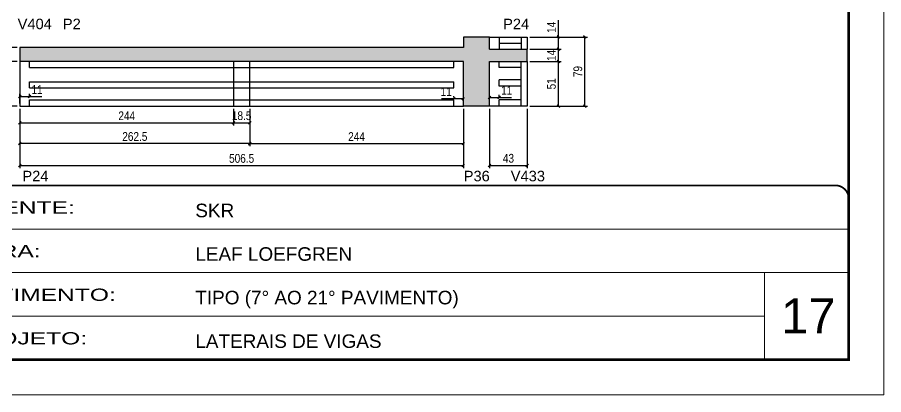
# Model space of a CAD drawing. Extents: x 3309 to 9563, y -2522 to 14608.
# Drawn here: x 3805 to 4794, y 8964 to 9395 of the extents above; entities that cross this region are included whole.
import ezdxf

# ---------------------------------------------------------------- set-up
doc = ezdxf.new("R2010")
doc.units = 0
doc.linetypes.add('CONTINUO', pattern=[0])
doc.linetypes.add('DASHED', pattern=[0.75, 0.5, -0.25])
for name, color, linetype in [('5', 5, 'Continuous'), ('COTA', 241, 'Continuous'), ('Painéis', 200, 'Continuous'), ('SARR_2.2x7', 40, 'Continuous'), ('SARR_EDITAR', 141, 'Continuous')]:
    doc.layers.add(name, color=color, linetype=linetype)
for name, color, linetype, lineweight in [('CARIMBO', 255, 'Continuous', 9), ('Folhas', 255, 'Continuous', 9), ('SARRAFO DE PRESSAO', 251, 'DASHED', 9)]:
    doc.layers.add(name, color=color, linetype=linetype, lineweight=lineweight)
doc.styles.add('ARIAL', font='arial.ttf')
doc.styles.add('COTA TECNICA', font='techl___.ttf', dxfattribs={"height": 10})
doc.styles.get("Standard").update_dxf_attribs({"font": 'arial.ttf'})
doc.styles.add('Tecnologia', font='')
doc.styles.get('Tecnologia').set_extended_font_data('Forgotten Futurist')
doc.dimstyles.new('PAINEL', dxfattribs={"dimtxt": 10, "dimasz": 3, "dimexe": 3, "dimexo": 3, "dimgap": 3, "dimtad": 1, "dimdec": 1, "dimzin": 12, "dimdsep": 46, "dimtxsty": 'COTA TECNICA', "dimblk1": 'OBLIQUE', "dimblk2": 'OBLIQUE', "dimsah": 1, "dimcen": 0.9, "dimclrd": 4, "dimclre": 4, "dimclrt": 240, "dimadec": 1, "dimazin": 3, "dimtfac": 1, "dimtdec": 1, "dimtmove": 0, "dimatfit": 3, "dimfxl": 1, "dimtolj": 1, "dimtzin": 12, "dimarcsym": 0})

# ---------------------------------------------------------------- blocks, each defined once
blk = doc.blocks.new('9999999999')
at = {"color": 30, "linetype": 'CONTINUO'}
for p, q in [((98564.56, 34379.64), (99583.98, 34379.64)), ((98564.56, 34329.83), (99487.98, 34329.83)), ((99583.98, 34329.83), (99487.98, 34329.83)), ((99487.98, 34329.83), (99487.98, 34230.21)), ((98564.56, 34280.02), (99487.98, 34280.02))]:
    blk.add_line(p, q, dxfattribs=at)
at = {"color": 30, "linetype": 'CONTINUO', "const_width": 2}
blk.add_lwpolyline([(99583.98, 34230.21), (99583.98, 34414.45, 0.414214), (99568.98, 34429.45), (98228.98, 34429.45, 0.414214), (98213.98, 34414.45), (98213.98, 34245.21, 0.414214), (98228.98, 34230.21), (99583.98, 34230.21)], format="xyb", dxfattribs=at)
at = {"layer": 'Folhas'}
blk.add_lwpolyline([(98138.98, 34190.21), (99623.98, 34190.21), (99623.98, 35240.21), (98138.98, 35240.21)], close=True, dxfattribs=at)
at = {"layer": 'Folhas', "color": 30, "const_width": 3}
blk.add_lwpolyline([(98213.98, 34230.21), (99583.98, 34230.21), (99583.98, 35200.21), (98213.98, 35200.21)], close=True, dxfattribs=at)
at = {"color": 7, "linetype": 'Continuous', "ltscale": 5, "style": 'ARIAL'}
for s, height, p in [('SKR', 15.483, (98837.68, 34393.13)), ('LEAF LOEFGREN', 15.4829, (98837.68, 34343.32)), ('TIPO (7° AO 21° PAVIMENTO)', 15.4829, (98837.68, 34293.51)), ('LATERAIS DE VIGAS', 15.4829, (98837.68, 34243.7))]:
    blk.add_text(s, height=height, dxfattribs=at).set_placement(p)
at = {"layer": 'Folhas', "color": 7, "style": 'Tecnologia', "width": 1.5}
for s, p in [('CLIENTE:', (98573.65, 34397.17)), ('OBRA:', (98573.65, 34347.31)), ('PAVIMENTO:', (98573.65, 34297.5)), ('PROJETO:', (98573.65, 34247.69))]:
    blk.add_text(s, height=14, dxfattribs=at).set_placement(p)
blk = doc.blocks.new('_Oblique')
at = {"color": 0, "linetype": 'ByBlock', "lineweight": -2}
blk.add_line((-0.5, -0.5), (0.5, 0.5), dxfattribs=at)
blk = doc.blocks.new('*D1765')
at = {"layer": 'COTA', "color": 4, "lineweight": -2, "transparency": 16777216}
for p, q in [((4344.25, 9290.51), (4344.25, 9222.57)), ((4387.25, 9290.51), (4387.25, 9222.57)), ((4344.25, 9225.57), (4387.25, 9225.57))]:
    blk.add_line(p, q, dxfattribs=at)
at = {"layer": 'Defpoints', "color": 0, "transparency": 16777216}
for p in [(4344.25, 9293.51), (4387.25, 9293.51), (4387.25, 9225.57)]:
    blk.add_point(p, dxfattribs=at)
at = {"layer": 'COTA', "color": 4, "lineweight": -2, "transparency": 16777216, "xscale": 3, "yscale": 3, "zscale": 3, "rotation": 180}
blk.add_blockref('_Oblique', (4344.25, 9225.57), dxfattribs=at)
at = {"layer": 'COTA', "color": 4, "lineweight": -2, "transparency": 16777216, "xscale": 3, "yscale": 3, "zscale": 3}
blk.add_blockref('_Oblique', (4387.25, 9225.57), dxfattribs=at)
at = {"layer": 'COTA', "color": 240, "transparency": 16777216, "insert": (4365.75, 9233.79), "char_height": 10, "attachment_point": 5, "style": 'COTA TECNICA'}
blk.add_mtext('\\A1;43', dxfattribs=at)
blk = doc.blocks.new('*D1766')
at = {"layer": 'COTA', "color": 4, "lineweight": -2, "transparency": 16777216}
for p, q in [((3807.75, 9290.51), (3807.75, 9222.57)), ((4314.25, 9290.51), (4314.25, 9222.57)), ((3807.75, 9225.57), (4314.25, 9225.57))]:
    blk.add_line(p, q, dxfattribs=at)
at = {"layer": 'Defpoints', "color": 0, "transparency": 16777216}
for p in [(3807.75, 9293.51), (4314.25, 9293.51), (4314.25, 9225.57)]:
    blk.add_point(p, dxfattribs=at)
at = {"layer": 'COTA', "color": 4, "lineweight": -2, "transparency": 16777216, "xscale": 3, "yscale": 3, "zscale": 3, "rotation": 180}
blk.add_blockref('_Oblique', (3807.75, 9225.57), dxfattribs=at)
at = {"layer": 'COTA', "color": 4, "lineweight": -2, "transparency": 16777216, "xscale": 3, "yscale": 3, "zscale": 3}
blk.add_blockref('_Oblique', (4314.25, 9225.57), dxfattribs=at)
at = {"layer": 'COTA', "color": 240, "transparency": 16777216, "insert": (4061, 9233.68), "char_height": 10, "attachment_point": 5, "style": 'COTA TECNICA'}
blk.add_mtext('\\A1;506.5', dxfattribs=at)
blk = doc.blocks.new('*D1767')
at = {"layer": 'COTA', "color": 4, "lineweight": -2, "transparency": 16777216}
for p, q in [((3807.75, 9290.51), (3807.75, 9271.36)), ((4051.75, 9290.51), (4051.75, 9271.36)), ((3807.75, 9274.36), (4051.75, 9274.36))]:
    blk.add_line(p, q, dxfattribs=at)
at = {"layer": 'Defpoints', "color": 0, "transparency": 16777216}
for p in [(3807.75, 9293.51), (4051.75, 9293.51), (4051.75, 9274.36)]:
    blk.add_point(p, dxfattribs=at)
at = {"layer": 'COTA', "color": 4, "lineweight": -2, "transparency": 16777216, "xscale": 3, "yscale": 3, "zscale": 3, "rotation": 180}
blk.add_blockref('_Oblique', (3807.75, 9274.36), dxfattribs=at)
at = {"layer": 'COTA', "color": 4, "lineweight": -2, "transparency": 16777216, "xscale": 3, "yscale": 3, "zscale": 3}
blk.add_blockref('_Oblique', (4051.75, 9274.36), dxfattribs=at)
at = {"layer": 'COTA', "color": 240, "transparency": 16777216, "insert": (3929.75, 9282.44), "char_height": 10, "attachment_point": 5, "style": 'COTA TECNICA'}
blk.add_mtext('\\A1;244', dxfattribs=at)
blk = doc.blocks.new('*D1756')
at = {"layer": 'COTA', "color": 4, "lineweight": -2, "transparency": 16777216}
for p, q in [((4070.25, 9290.51), (4070.25, 9247.58)), ((4314.25, 9290.51), (4314.25, 9247.58)), ((4070.25, 9250.58), (4314.25, 9250.58))]:
    blk.add_line(p, q, dxfattribs=at)
at = {"layer": 'Defpoints', "color": 0, "transparency": 16777216}
for p in [(4070.25, 9293.51), (4314.25, 9293.51), (4314.25, 9250.58)]:
    blk.add_point(p, dxfattribs=at)
at = {"layer": 'COTA', "color": 4, "lineweight": -2, "transparency": 16777216, "xscale": 3, "yscale": 3, "zscale": 3, "rotation": 180}
blk.add_blockref('_Oblique', (4070.25, 9250.58), dxfattribs=at)
at = {"layer": 'COTA', "color": 4, "lineweight": -2, "transparency": 16777216, "xscale": 3, "yscale": 3, "zscale": 3}
blk.add_blockref('_Oblique', (4314.25, 9250.58), dxfattribs=at)
at = {"layer": 'COTA', "color": 240, "transparency": 16777216, "insert": (4192.25, 9258.65), "char_height": 10, "attachment_point": 5, "style": 'COTA TECNICA'}
blk.add_mtext('\\A1;244', dxfattribs=at)
blk = doc.blocks.new('*D1757')
at = {"layer": 'COTA', "color": 4, "lineweight": -2, "transparency": 16777216}
for p, q in [((4051.75, 9290.51), (4051.75, 9271.36)), ((4070.25, 9290.51), (4070.25, 9271.36)), ((4051.75, 9274.36), (4070.25, 9274.36))]:
    blk.add_line(p, q, dxfattribs=at)
at = {"layer": 'Defpoints', "color": 0, "transparency": 16777216}
for p in [(4051.75, 9293.51), (4070.25, 9293.51), (4070.25, 9274.36)]:
    blk.add_point(p, dxfattribs=at)
at = {"layer": 'COTA', "color": 4, "lineweight": -2, "transparency": 16777216, "xscale": 3, "yscale": 3, "zscale": 3, "rotation": 180}
blk.add_blockref('_Oblique', (4051.75, 9274.36), dxfattribs=at)
at = {"layer": 'COTA', "color": 4, "lineweight": -2, "transparency": 16777216, "xscale": 3, "yscale": 3, "zscale": 3}
blk.add_blockref('_Oblique', (4070.25, 9274.36), dxfattribs=at)
at = {"layer": 'COTA', "color": 240, "transparency": 16777216, "insert": (4061, 9282.5), "char_height": 10, "attachment_point": 5, "style": 'COTA TECNICA'}
blk.add_mtext('\\A1;18.5', dxfattribs=at)
blk = doc.blocks.new('*D1758')
at = {"layer": 'COTA', "color": 4, "lineweight": -2, "transparency": 16777216}
for p, q in [((3804.75, 9344.51), (3785.97, 9344.51)), ((3788.97, 9344.51), (3788.97, 9293.51)), ((3804.75, 9293.51), (3785.97, 9293.51))]:
    blk.add_line(p, q, dxfattribs=at)
at = {"layer": 'Defpoints', "color": 0, "transparency": 16777216}
for p in [(3807.75, 9344.51), (3788.97, 9293.51), (3807.75, 9293.51)]:
    blk.add_point(p, dxfattribs=at)
at = {"layer": 'COTA', "color": 4, "lineweight": -2, "transparency": 16777216, "xscale": 3, "yscale": 3, "zscale": 3}
for p, rotation in [((3788.97, 9344.51), 90), ((3788.97, 9293.51), 270)]:
    blk.add_blockref('_Oblique', p, dxfattribs=dict(at, rotation=rotation))
at = {"layer": 'COTA', "color": 240, "transparency": 16777216, "insert": (3780.86, 9319.01), "char_height": 10, "attachment_point": 5, "rotation": 90, "style": 'COTA TECNICA'}
blk.add_mtext('\\A1;51', dxfattribs=at)
blk = doc.blocks.new('*D1759')
at = {"layer": 'COTA', "color": 4, "lineweight": -2, "transparency": 16777216}
for p, q in [((3788.97, 9360.51), (3788.97, 9379.52)), ((3804.75, 9360.51), (3785.97, 9360.51)), ((3788.97, 9344.51), (3788.97, 9360.51)), ((3804.75, 9344.51), (3785.97, 9344.51))]:
    blk.add_line(p, q, dxfattribs=at)
at = {"layer": 'Defpoints', "color": 0, "transparency": 16777216}
for p in [(3788.97, 9360.51), (3807.75, 9360.51), (3807.75, 9344.51)]:
    blk.add_point(p, dxfattribs=at)
at = {"layer": 'COTA', "color": 4, "lineweight": -2, "transparency": 16777216, "xscale": 3, "yscale": 3, "zscale": 3}
for p, rotation in [((3788.97, 9360.51), 90), ((3788.97, 9344.51), 270)]:
    blk.add_blockref('_Oblique', p, dxfattribs=dict(at, rotation=rotation))
at = {"layer": 'COTA', "color": 240, "transparency": 16777216, "insert": (3780.87, 9371.52), "char_height": 10, "attachment_point": 5, "rotation": 90, "style": 'COTA TECNICA'}
blk.add_mtext('\\A1;16', dxfattribs=at)
blk = doc.blocks.new('*D1760')
at = {"layer": 'COTA', "color": 4, "lineweight": -2, "transparency": 16777216}
for p, q in [((3804.75, 9360.51), (3756.64, 9360.51)), ((3759.64, 9293.51), (3759.64, 9360.51)), ((3804.75, 9293.51), (3756.64, 9293.51))]:
    blk.add_line(p, q, dxfattribs=at)
at = {"layer": 'Defpoints', "color": 0, "transparency": 16777216}
for p in [(3759.64, 9360.51), (3807.75, 9360.51), (3807.75, 9293.51)]:
    blk.add_point(p, dxfattribs=at)
at = {"layer": 'COTA', "color": 4, "lineweight": -2, "transparency": 16777216, "xscale": 3, "yscale": 3, "zscale": 3}
for p, rotation in [((3759.64, 9360.51), 90), ((3759.64, 9293.51), 270)]:
    blk.add_blockref('_Oblique', p, dxfattribs=dict(at, rotation=rotation))
at = {"layer": 'COTA', "color": 240, "transparency": 16777216, "insert": (3751.54, 9327.01), "char_height": 10, "attachment_point": 5, "rotation": 90, "style": 'COTA TECNICA'}
blk.add_mtext('\\A1;67', dxfattribs=at)
blk = doc.blocks.new('*D1761')
at = {"layer": 'COTA', "color": 4, "lineweight": -2, "transparency": 16777216}
for p, q in [((3807.75, 9290.51), (3807.75, 9247.58)), ((4070.25, 9290.51), (4070.25, 9247.58)), ((4070.25, 9250.58), (3807.75, 9250.58))]:
    blk.add_line(p, q, dxfattribs=at)
at = {"layer": 'Defpoints', "color": 0, "transparency": 16777216}
for p in [(3807.75, 9293.51), (4070.25, 9293.51), (3807.75, 9250.58)]:
    blk.add_point(p, dxfattribs=at)
at = {"layer": 'COTA', "color": 4, "lineweight": -2, "transparency": 16777216, "xscale": 3, "yscale": 3, "zscale": 3, "rotation": 180}
blk.add_blockref('_Oblique', (3807.75, 9250.58), dxfattribs=at)
at = {"layer": 'COTA', "color": 4, "lineweight": -2, "transparency": 16777216, "xscale": 3, "yscale": 3, "zscale": 3}
blk.add_blockref('_Oblique', (4070.25, 9250.58), dxfattribs=at)
at = {"layer": 'COTA', "color": 240, "transparency": 16777216, "insert": (3939, 9258.69), "char_height": 10, "attachment_point": 5, "style": 'COTA TECNICA'}
blk.add_mtext('\\A1;262.5', dxfattribs=at)
blk = doc.blocks.new('*D1762')
at = {"layer": 'COTA', "color": 4, "lineweight": -2, "transparency": 16777216}
for p, q in [((4303.25, 9303.51), (4303.25, 9304.98)), ((4314.25, 9303.51), (4314.25, 9304.98)), ((4303.25, 9301.98), (4289.16, 9301.98)), ((4314.25, 9301.98), (4303.25, 9301.98))]:
    blk.add_line(p, q, dxfattribs=at)
at = {"layer": 'Defpoints', "color": 0, "transparency": 16777216}
for p in [(4303.25, 9301.98), (4303.25, 9300.51), (4314.25, 9300.51)]:
    blk.add_point(p, dxfattribs=at)
at = {"layer": 'COTA', "color": 4, "lineweight": -2, "transparency": 16777216, "xscale": 3, "yscale": 3, "zscale": 3, "rotation": 180}
blk.add_blockref('_Oblique', (4303.25, 9301.98), dxfattribs=at)
at = {"layer": 'COTA', "color": 4, "lineweight": -2, "transparency": 16777216, "xscale": 3, "yscale": 3, "zscale": 3}
blk.add_blockref('_Oblique', (4314.25, 9301.98), dxfattribs=at)
at = {"layer": 'COTA', "color": 240, "transparency": 16777216, "insert": (4294.7, 9310.04), "char_height": 10, "attachment_point": 5, "style": 'COTA TECNICA'}
blk.add_mtext('\\A1;11', dxfattribs=at)
blk = doc.blocks.new('*D1763')
at = {"layer": 'COTA', "color": 4, "lineweight": -2, "transparency": 16777216}
for p, q in [((3807.75, 9296.51), (3807.75, 9307.41)), ((3807.75, 9304.41), (3818.75, 9304.41)), ((3818.75, 9303.51), (3818.75, 9307.41)), ((3818.75, 9304.41), (3832.84, 9304.41))]:
    blk.add_line(p, q, dxfattribs=at)
at = {"layer": 'Defpoints', "color": 0, "transparency": 16777216}
for p in [(3818.75, 9304.41), (3807.75, 9293.51), (3818.75, 9300.51)]:
    blk.add_point(p, dxfattribs=at)
at = {"layer": 'COTA', "color": 4, "lineweight": -2, "transparency": 16777216, "xscale": 3, "yscale": 3, "zscale": 3, "rotation": 180}
blk.add_blockref('_Oblique', (3807.75, 9304.41), dxfattribs=at)
at = {"layer": 'COTA', "color": 4, "lineweight": -2, "transparency": 16777216, "xscale": 3, "yscale": 3, "zscale": 3}
blk.add_blockref('_Oblique', (3818.75, 9304.41), dxfattribs=at)
at = {"layer": 'COTA', "color": 240, "transparency": 16777216, "insert": (3827.29, 9312.47), "char_height": 10, "attachment_point": 5, "style": 'COTA TECNICA'}
blk.add_mtext('\\A1;11', dxfattribs=at)
blk = doc.blocks.new('*D1764')
at = {"layer": 'COTA', "color": 4, "lineweight": -2, "transparency": 16777216}
for p, q in [((4390.25, 9344.51), (4425.95, 9344.51)), ((4422.95, 9293.51), (4422.95, 9344.51)), ((4390.25, 9293.51), (4425.95, 9293.51))]:
    blk.add_line(p, q, dxfattribs=at)
at = {"layer": 'Defpoints', "color": 0, "transparency": 16777216}
for p in [(4387.25, 9344.51), (4422.95, 9344.51), (4387.25, 9293.51)]:
    blk.add_point(p, dxfattribs=at)
at = {"layer": 'COTA', "color": 4, "lineweight": -2, "transparency": 16777216, "xscale": 3, "yscale": 3, "zscale": 3}
for p, rotation in [((4422.95, 9344.51), 90), ((4422.95, 9293.51), 270)]:
    blk.add_blockref('_Oblique', p, dxfattribs=dict(at, rotation=rotation))
at = {"layer": 'COTA', "color": 240, "transparency": 16777216, "insert": (4414.84, 9319.01), "char_height": 10, "attachment_point": 5, "rotation": 90, "style": 'COTA TECNICA'}
blk.add_mtext('\\A1;51', dxfattribs=at)
blk = doc.blocks.new('*D1768')
at = {"layer": 'COTA', "color": 4, "lineweight": -2, "transparency": 16777216}
for p, q in [((4390.25, 9358.51), (4425.95, 9358.51)), ((4422.95, 9344.51), (4422.95, 9358.51)), ((4390.25, 9344.51), (4425.95, 9344.51))]:
    blk.add_line(p, q, dxfattribs=at)
at = {"layer": 'Defpoints', "color": 0, "transparency": 16777216}
for p in [(4387.25, 9358.51), (4422.95, 9358.51), (4387.25, 9344.51)]:
    blk.add_point(p, dxfattribs=at)
at = {"layer": 'COTA', "color": 4, "lineweight": -2, "transparency": 16777216, "xscale": 3, "yscale": 3, "zscale": 3}
for p, rotation in [((4422.95, 9358.51), 90), ((4422.95, 9344.51), 270)]:
    blk.add_blockref('_Oblique', p, dxfattribs=dict(at, rotation=rotation))
at = {"layer": 'COTA', "color": 240, "transparency": 16777216, "insert": (4414.87, 9351.51), "char_height": 10, "attachment_point": 5, "rotation": 90, "style": 'COTA TECNICA'}
blk.add_mtext('\\A1;14', dxfattribs=at)
blk = doc.blocks.new('*D1769')
at = {"layer": 'COTA', "color": 4, "lineweight": -2, "transparency": 16777216}
for p, q in [((4422.95, 9372.51), (4422.95, 9391.63)), ((4390.25, 9372.51), (4425.95, 9372.51)), ((4422.95, 9358.51), (4422.95, 9372.51)), ((4390.25, 9358.51), (4425.95, 9358.51))]:
    blk.add_line(p, q, dxfattribs=at)
at = {"layer": 'Defpoints', "color": 0, "transparency": 16777216}
for p in [(4387.25, 9372.51), (4422.95, 9372.51), (4387.25, 9358.51)]:
    blk.add_point(p, dxfattribs=at)
at = {"layer": 'COTA', "color": 4, "lineweight": -2, "transparency": 16777216, "xscale": 3, "yscale": 3, "zscale": 3}
for p, rotation in [((4422.95, 9372.51), 90), ((4422.95, 9358.51), 270)]:
    blk.add_blockref('_Oblique', p, dxfattribs=dict(at, rotation=rotation))
at = {"layer": 'COTA', "color": 240, "transparency": 16777216, "insert": (4414.87, 9383.57), "char_height": 10, "attachment_point": 5, "rotation": 90, "style": 'COTA TECNICA'}
blk.add_mtext('\\A1;14', dxfattribs=at)
blk = doc.blocks.new('*D1770')
at = {"layer": 'COTA', "color": 4, "lineweight": -2, "transparency": 16777216}
for p, q in [((4390.25, 9372.51), (4456.16, 9372.51)), ((4453.16, 9293.51), (4453.16, 9372.51)), ((4390.25, 9293.51), (4456.16, 9293.51))]:
    blk.add_line(p, q, dxfattribs=at)
at = {"layer": 'Defpoints', "color": 0, "transparency": 16777216}
for p in [(4387.25, 9372.51), (4453.16, 9372.51), (4387.25, 9293.51)]:
    blk.add_point(p, dxfattribs=at)
at = {"layer": 'COTA', "color": 4, "lineweight": -2, "transparency": 16777216, "xscale": 3, "yscale": 3, "zscale": 3}
for p, rotation in [((4453.16, 9372.51), 90), ((4453.16, 9293.51), 270)]:
    blk.add_blockref('_Oblique', p, dxfattribs=dict(at, rotation=rotation))
at = {"layer": 'COTA', "color": 240, "transparency": 16777216, "insert": (4445.06, 9333.01), "char_height": 10, "attachment_point": 5, "rotation": 90, "style": 'COTA TECNICA'}
blk.add_mtext('\\A1;79', dxfattribs=at)
blk = doc.blocks.new('*D1771')
at = {"layer": 'COTA', "color": 4, "lineweight": -2, "transparency": 16777216}
for p, q in [((4344.25, 9296.51), (4344.25, 9306.48)), ((4344.25, 9303.48), (4355.25, 9303.48)), ((4355.25, 9303.51), (4355.25, 9306.48)), ((4355.25, 9303.48), (4369.34, 9303.48))]:
    blk.add_line(p, q, dxfattribs=at)
at = {"layer": 'Defpoints', "color": 0, "transparency": 16777216}
for p in [(4355.25, 9303.48), (4344.25, 9293.51), (4355.25, 9300.51)]:
    blk.add_point(p, dxfattribs=at)
at = {"layer": 'COTA', "color": 4, "lineweight": -2, "transparency": 16777216, "xscale": 3, "yscale": 3, "zscale": 3, "rotation": 180}
blk.add_blockref('_Oblique', (4344.25, 9303.48), dxfattribs=at)
at = {"layer": 'COTA', "color": 4, "lineweight": -2, "transparency": 16777216, "xscale": 3, "yscale": 3, "zscale": 3}
blk.add_blockref('_Oblique', (4355.25, 9303.48), dxfattribs=at)
at = {"layer": 'COTA', "color": 240, "transparency": 16777216, "insert": (4363.79, 9311.54), "char_height": 10, "attachment_point": 5, "style": 'COTA TECNICA'}
blk.add_mtext('\\A1;11', dxfattribs=at)

msp = doc.modelspace()

# ---------------------------------------------------------------- hatches: boundary and pattern name
at = {"layer": 'COTA'}
h = msp.add_hatch(dxfattribs=at)
h.set_pattern_fill('AR-CONC', color=256, scale=0.03)
h.set_pattern_definition([(50, (0, -164.3056), (5.46554, -0.4781726), [0.5715, -6.2865]), (355, (0, -164.3056), (-1.0573026, 5.7317054), [0.4572, -5.0292175]), (100.451445, (0.4555, -164.3454), (4.4082374, 5.2535326), [0.4857003, -5.3427073]), (46.1842, (0, -162.7816), (8.1323712, -1.26127), [0.85725, -9.42975]), (96.63556, (0.678, -162.887), (7.122124, 7.422784), [0.728551, -8.014068]), (351.18415, (0, -162.7816), (7.122124, 7.422784), [0.685799, -7.543792]), (21, (0.762, -163.1626), (4.5484317, -3.067956), [0.5715, -6.2865]), (326, (0.762, -163.1626), (1.854061, 5.525639), [0.4572, -5.0292]), (71.451445, (1.141, -163.418), (6.4024926, 2.457683), [0.4857003, -5.342698]), (37.5, (0, -164.3056), (0.0926581, 2.53665117), [0, -4.96824, 0, -5.1054, 0, -5.04825]), (7.5, (0, -164.3056), (2.0045899, 3.00541724), [0, -2.91084, 0, -4.85394, 0, -1.92405]), (327.5, (-1.6993, -164.3056), (4.06771786, -0.1718623), [0, -1.905, 0, -5.9436, 0, -7.8867]), (317.5, (-2.4613, -164.3056), (4.4438754, 0.7627947), [0, -2.4765, 0, -3.94716, 0, -5.6007])])
h.paths.add_polyline_path([(4344.25, 9344.51), (4387.25, 9344.51), (4387.25, 9358.51), (4344.25, 9358.51), (4344.25, 9372.51), (4314.25, 9372.51), (4314.25, 9360.51), (3807.75, 9360.51), (3807.75, 9344.51), (4314.25, 9344.51), (4314.25, 9293.51), (4344.25, 9293.51)])

# ---------------------------------------------------------------- linework, layer by layer
for p, q in [((4344.25, 9372.51), (4314.25, 9372.51)), ((4314.25, 9372.51), (4314.25, 9360.51)), ((4314.25, 9360.51), (3807.75, 9360.51)), ((3807.75, 9360.51), (3807.75, 9344.51)), ((4387.25, 9344.51), (4387.25, 9358.51)), ((4344.25, 9293.51), (4314.25, 9293.51))]:
    msp.add_line(p, q, dxfattribs=at)
at = {"layer": 'Painéis', "linetype": 'ByBlock'}
for p, q in [((4344.25, 9358.51), (4344.25, 9372.51)), ((4344.25, 9372.51), (4387.25, 9372.51)), ((4387.25, 9372.51), (4387.25, 9358.51)), ((4344.25, 9358.51), (4387.25, 9358.51)), ((4314.25, 9344.51), (3807.75, 9344.51)), ((3807.75, 9344.51), (3807.75, 9293.51)), ((4051.75, 9344.51), (4051.75, 9293.51)), ((4070.25, 9293.51), (4070.25, 9344.51)), ((4314.25, 9293.51), (4314.25, 9344.51)), ((4344.25, 9293.51), (4344.25, 9344.51)), ((4344.25, 9344.51), (4387.25, 9344.51)), ((4387.25, 9344.51), (4387.25, 9293.51)), ((3807.75, 9293.51), (4314.25, 9293.51)), ((4387.25, 9293.51), (4344.25, 9293.51))]:
    msp.add_line(p, q, dxfattribs=at)
at = {"layer": 'SARR_2.2x7', "linetype": 'Continuous'}
for p, q in [((4355.25, 9372.51), (4355.25, 9358.51)), ((4380.25, 9372.51), (4380.25, 9358.51)), ((3818.75, 9337.51), (3818.75, 9344.51)), ((4303.25, 9337.51), (4303.25, 9344.51)), ((4355.25, 9337.51), (4355.25, 9344.51)), ((4380.25, 9293.51), (4380.25, 9344.51)), ((3818.75, 9337.51), (4070.25, 9337.51)), ((4070.25, 9337.51), (4303.25, 9337.51)), ((4380.25, 9337.51), (4355.25, 9337.51)), ((4355.25, 9316.5), (4355.25, 9323.5)), ((4380.25, 9323.5), (4355.25, 9323.5)), ((3818.75, 9314.34), (3818.75, 9321.34)), ((3818.75, 9321.34), (4070.25, 9321.34)), ((3818.75, 9314.34), (4070.25, 9314.34)), ((4070.25, 9321.34), (4303.25, 9321.34)), ((4070.25, 9314.34), (4303.25, 9314.34)), ((4303.25, 9314.34), (4303.25, 9321.34)), ((4380.25, 9316.5), (4355.25, 9316.5)), ((3818.75, 9293.51), (3818.75, 9300.51)), ((3818.75, 9300.51), (4070.25, 9300.51)), ((4070.25, 9300.51), (4303.25, 9300.51)), ((4303.25, 9293.51), (4303.25, 9300.51)), ((4380.25, 9300.51), (4355.25, 9300.51)), ((4355.25, 9293.51), (4355.25, 9300.51))]:
    msp.add_line(p, q, dxfattribs=at)
at = {"layer": 'SARR_EDITAR', "linetype": 'ByBlock'}
msp.add_line((4355.25, 9365.51), (4380.25, 9365.51), dxfattribs=at)

# ---------------------------------------------------------------- block references
at = {"layer": 'SARRAFO DE PRESSAO', "color": 6, "linetype": 'ByBlock'}
msp.add_blockref('9999999999', (-94829.61, -25226.65), dxfattribs=at)

# ---------------------------------------------------------------- texts
at = {"layer": '5', "linetype": 'Continuous'}
for s, rotation, p in [('V404', 359.99996, (3805.12, 9381.44)), ('P2', 359.99996, (3856.76, 9381.44)), ('P24', 0.00004, (4359.64, 9381.44)), ('P24', 359.99996, (3810.52, 9207.55)), ('P36', 359.99996, (4314.64, 9207.55)), ('V433', 0.00004, (4368.37, 9207.55))]:
    msp.add_text(s, height=12, rotation=rotation, dxfattribs=at).set_placement(p)
at = {"layer": 'CARIMBO', "style": 'ARIAL'}
msp.add_text('17', height=40, dxfattribs=at).set_placement((4677.23, 9033.7))

# ---------------------------------------------------------------- dimensions: what is measured, and where the dimension line sits
at = {"layer": 'COTA'}
for base, p1, p2, angle, picture, middle in [((4422.95, 9372.51), (4387.25, 9358.51), (4387.25, 9372.51), 90, '*D1769', (4414.87, 9383.57)), ((3788.97, 9360.51), (3807.75, 9344.51), (3807.75, 9360.51), 90, '*D1759', (3780.87, 9371.52)), ((4453.16, 9372.51), (4387.25, 9293.51), (4387.25, 9372.51), 90, '*D1770', (4445.06, 9333.01)), ((3759.64, 9360.51), (3807.75, 9293.51), (3807.75, 9360.51), 90, '*D1760', (3751.54, 9327.01)), ((3788.97, 9293.51), (3807.75, 9344.51), (3807.75, 9293.51), 90, '*D1758', (3780.86, 9319.01)), ((4422.95, 9344.51), (4387.25, 9293.51), (4387.25, 9344.51), 90, '*D1764', (4414.84, 9319.01)), ((3818.75, 9304.41), (3807.75, 9293.51), (3818.75, 9300.51), 180, '*D1763', (3827.29, 9312.47)), ((4303.25, 9301.98), (4314.25, 9300.51), (4303.25, 9300.51), 180, '*D1762', (4294.7, 9310.04)), ((4355.25, 9303.48), (4344.25, 9293.51), (4355.25, 9300.51), 180, '*D1771', (4363.79, 9311.54)), ((4314.25, 9225.57), (3807.75, 9293.51), (4314.25, 9293.51), 180, '*D1766', (4061, 9233.68)), ((4051.75, 9274.36), (3807.75, 9293.51), (4051.75, 9293.51), 0, '*D1767', (3929.75, 9282.44)), ((3807.75, 9250.58), (4070.25, 9293.51), (3807.75, 9293.51), 180, '*D1761', (3939, 9258.69)), ((4387.25, 9225.57), (4344.25, 9293.51), (4387.25, 9293.51), 0, '*D1765', (4365.75, 9233.79))]:
    dim = msp.add_linear_dim(base=base, p1=p1, p2=p2, angle=angle, dimstyle='PAINEL', dxfattribs=at)
    dim.commit()
    dim.dimension.update_dxf_attribs({"geometry": picture, "text_midpoint": middle})
for base, p1, p2, angle, picture, middle in [((4422.95, 9358.51), (4387.25, 9344.51), (4387.25, 9358.51), 90, '*D1768', (4422.95, 9351.51)), ((4070.25, 9274.36), (4051.75, 9293.51), (4070.25, 9293.51), 0, '*D1757', (4061, 9274.36))]:
    dim = msp.add_linear_dim(base=base, p1=p1, p2=p2, angle=angle, dimstyle='PAINEL', dxfattribs=at)
    dim.commit()
    dim.dimension.update_dxf_attribs({"geometry": picture, "text_midpoint": middle, "dimtype": 160})
dim = msp.add_linear_dim(base=(4314.25, 9250.58), p1=(4070.25, 9293.51), p2=(4314.25, 9293.51), angle=0, dimstyle='PAINEL', override={"dimtmove": 1}, dxfattribs=at)
dim.commit()
dim.dimension.update_dxf_attribs({"geometry": '*D1756', "text_midpoint": (4192.25, 9258.65)})

doc.saveas('drawing.dxf')
